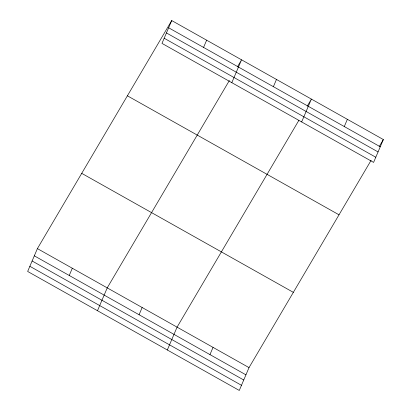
<?xml version="1.0" encoding="UTF-8"?>
<svg xmlns="http://www.w3.org/2000/svg" width="411" height="411" viewBox="0 0 411 411"><rect width="100%" height="100%" fill="white"/><g stroke="black" fill="none" stroke-linecap="round" stroke-linejoin="round"><path stroke-width="0.62" d="M171.721 20.55L161.98 43.391L373.599 162.391L383.345 139.55L171.721 20.55L37.401 248.609L27.655 271.45L239.279 390.45L249.02 367.609L371.138 160.275M69.233 275.468L72.315 268.239M203.558 47.414L206.641 40.186M97.489 310.721L107.235 287.875L229.353 80.546M231.814 82.662L241.555 59.821L237.383 66.911M139.072 314.739L142.155 307.51M273.392 86.685L276.475 79.457M167.328 349.992L177.069 327.146L298.864 120.356M301.648 121.933L311.394 99.092L307.217 106.182M209.964 354.606L213.047 347.377M344.284 126.547L347.367 119.318M379.168 146.64L383.345 139.55M168.638 27.778L380.262 146.778M166.44 32.931L378.063 151.931M164.174 38.238L375.798 157.238M127.395 95.809L339.018 214.809M81.727 173.35L293.346 292.349M37.401 248.609L249.02 367.609M34.319 255.837L245.937 374.837M32.12 260.99L243.738 379.99M29.854 266.297L241.478 385.297"/></g></svg>
